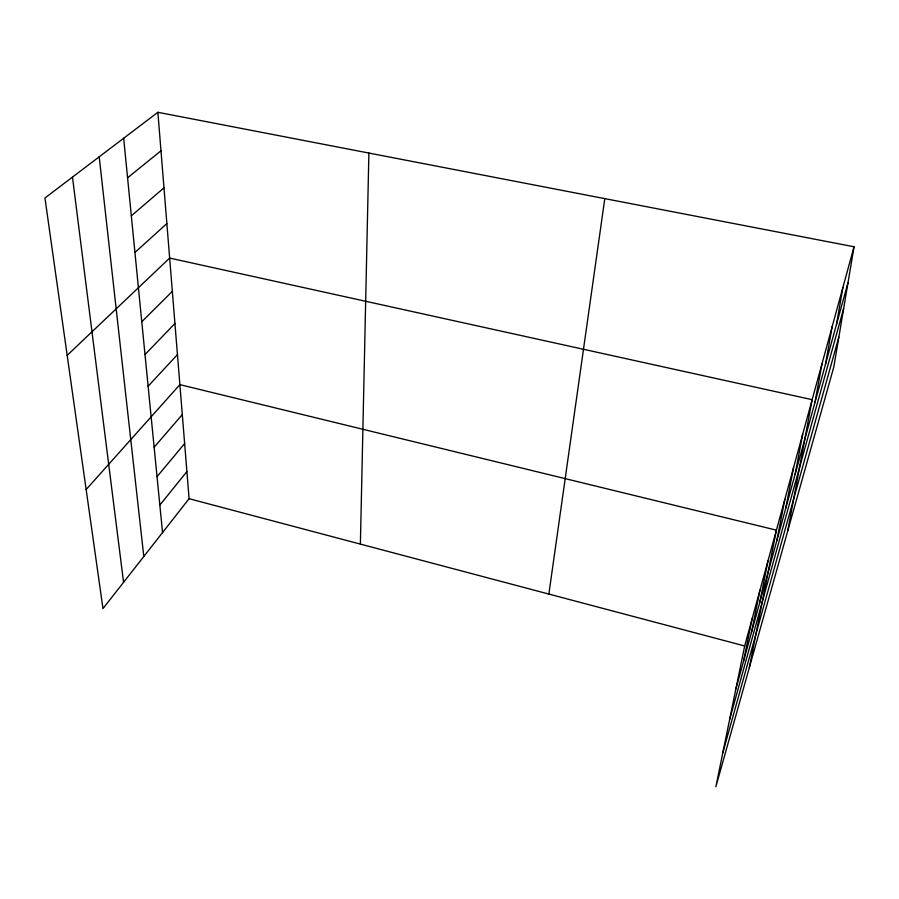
<?xml version="1.0" encoding="UTF-8"?>
<svg xmlns="http://www.w3.org/2000/svg" width="899" height="899" viewBox="0 0 899 899"><rect width="100%" height="100%" fill="white"/><g stroke="black" fill="none" stroke-linecap="round" stroke-linejoin="round"><path stroke-width="1.35" d="M360.387 544.109L368.893 153.055M548.862 594.07L604.791 198.623M854.05 246.775L833.834 366.871L715.874 786.704L744.675 645.976L854.05 246.775L157.876 112.296L44.95 197.994L102.969 608.601L189.093 498.698L157.876 112.296M836.486 324.404L842.914 287.41M825.473 364.331L832.238 326.382M814.921 402.572L822.001 363.769M787.749 530.882L812.157 399.684L169.653 258.069L67.189 355.352M795.087 474.425L802.706 434.195M785.76 508.216L793.603 467.401M776.803 540.692L784.849 499.361M749.317 667.665L776.41 530.152L179.879 384.637L86.147 489.55M759.633 602.881L768.038 560.718M751.418 632.671L759.97 590.171M743.495 661.361L752.182 618.568M735.876 688.994L848.004 282.668M729.617 719.571L843.633 308.615M722.818 752.755L838.834 337.181M159.842 505.081L186.902 471.57M157.044 476.65L184.643 443.544M154.145 447.241L182.295 414.585M148.133 386.21L177.451 354.588M145.009 354.543L174.945 323.516M141.772 321.741L172.338 291.366M134.94 252.45L166.866 223.593M131.333 215.827L163.978 187.846M127.579 177.788L160.988 150.774M189.093 498.698L744.675 645.976M72.482 177.103L123.568 582.316M99.205 156.819L143.806 556.492M123.68 138.244L162.55 532.568"/></g></svg>
